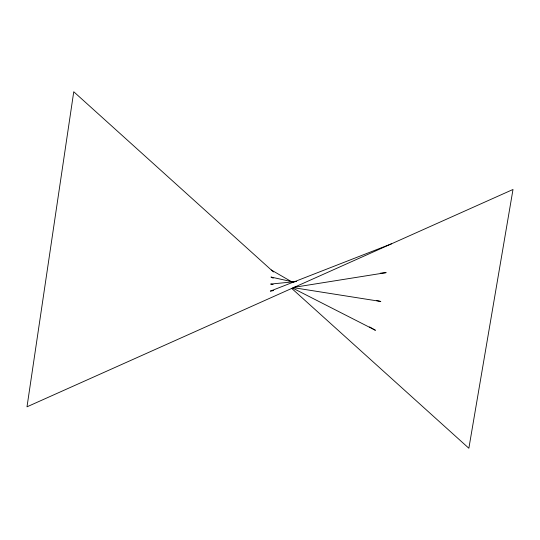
<?xml version="1.0" encoding="UTF-8"?>
<svg xmlns="http://www.w3.org/2000/svg" width="540" height="540" viewBox="0 0 540 540"><rect width="100%" height="100%" fill="white"/><g stroke="black" fill="none" stroke-linecap="round" stroke-linejoin="round"><path stroke-width="0.81" d="M391.5 243.817L270.324 291.114L273.638 290.581M293.49 287.415L386.147 272.639L380.288 273.22M296.595 281.509L270.655 284.074L273.139 284.465M293.011 287.604L380.795 301.469L376.697 300.557M293.922 282.143L270.979 277.04L273.233 278.188M292.775 288.151L375.435 330.298L369.61 326.923M271.303 270L292.424 282.231M273.497 271.978L73.751 91.753L27 406.816L513 189.479L468.862 448.247L291.654 288.36"/></g></svg>
